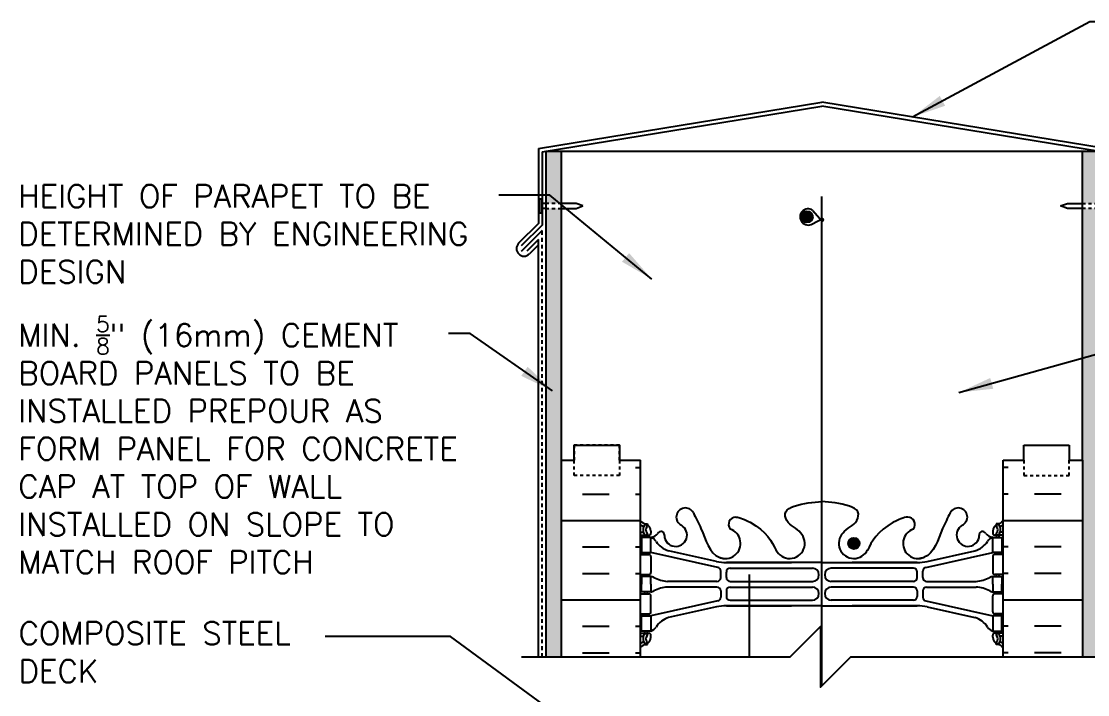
# Model space of a CAD drawing. Header units: inches. Extents: x 250.1 to 306.6, y 242.4 to 324.9.
# Drawn here: x 251.89 to 287.16, y 302.23 to 324.49 of the extents above; entities that cross this region are included whole.
import ezdxf

# ---------------------------------------------------------------- set-up
doc = ezdxf.new("R2010")
doc.units = ezdxf.units.IN
doc.header["$LTSCALE"] = 0.5
doc.header["$MEASUREMENT"] = 0
doc.linetypes.add('DASHED2', pattern=[0.375, 0.25, -0.125])
doc.linetypes.add('HIDDEN2', pattern=[0.1875, 0.125, -0.0625])
for name, color, linetype in [('HATCH', 12, 'Continuous'), ('line25', 2, 'Continuous'), ('LINE3', 3, 'Continuous'), ('LINE50', 5, 'Continuous'), ('LINE9', 9, 'Continuous'), ('TEXT', 4, 'Continuous'), ('Web_Edge', 9, 'Continuous')]:
    doc.layers.add(name, color=color, linetype=linetype)
doc.styles.add('DIM', font='romans.shx', dxfattribs={"width": 0.7})
doc.styles.add('ROMANS', font='romans.shx', dxfattribs={"height": 1.125})
doc.styles.get("Standard").update_dxf_attribs({"font": 'romans.shx', "height": 1.125})
doc.dimstyles.new('ext', dxfattribs={"dimscale": 12, "dimtxt": 0.09375, "dimasz": 0.09375, "dimexe": 0.09375, "dimexo": 0.0625, "dimgap": 0.0625, "dimtad": 0, "dimjust": 1, "dimdec": 1, "dimzin": 3, "dimdsep": 46, "dimlunit": 4, "dimtxsty": 'DIM', "dimcen": 0.09, "dimdle": 0.09375, "dimclrt": 4, "dimadec": 0, "dimazin": 0, "dimtfac": 1, "dimtdec": 1, "dimtmove": 2, "dimatfit": 3, "dimfxl": 1, "dimfrac": 2, "dimtolj": 1, "dimtzin": 0, "dimarcsym": 0})
doc.dimstyles.new('ext_12', dxfattribs={"dimscale": 12, "dimtxt": 0.09375, "dimasz": 0.09375, "dimexe": 0.09375, "dimexo": 0.0625, "dimgap": 0.0625, "dimtad": 1, "dimdec": 1, "dimzin": 3, "dimdsep": 46, "dimlunit": 4, "dimtxsty": 'DIM', "dimcen": 0.09, "dimdle": 0.09375, "dimclrt": 4, "dimadec": 0, "dimazin": 0, "dimtfac": 1, "dimtdec": 1, "dimtmove": 2, "dimatfit": 3, "dimfxl": 1, "dimfrac": 2, "dimtolj": 1, "dimtzin": 0, "dimarcsym": 0})

msp = doc.modelspace()

# ---------------------------------------------------------------- hatches: boundary and pattern name
at = {"layer": 'HATCH'}
h = msp.add_hatch(dxfattribs=at)
h.set_pattern_fill('AR-SAND', color=256, scale=0.25, style=0)
h.set_pattern_definition([(37.5, (269.5189, 297.0386), (-0.0157483, 0.481706), [0, -0.38, 0, -0.425, 0, -0.40625]), (7.5, (269.5189, 297.0386), (0.442444, 0.705537), [0, -0.205, 0, -0.3425, 0, -0.13125]), (327.5, (269.2114, 297.0386), (0.7785355, 0.001415), [0, -0.125, 0, -0.45, 0, -0.5875]), (317.5, (269.2114, 297.0386), (0.751532, 0.219419), [0, -0.0625, 0, -0.295, 0, -0.3375])])
h.paths.add_polyline_path([(269.745, 300.976), (269.245, 300.976), (269.245, 291.476), (269.745, 291.476)])
h.paths.add_polyline_path([(269.245, 318.306), (269.245, 303.478), (269.745, 303.478), (269.745, 309.976), (269.745, 318.306)])
h.paths.add_polyline_path([(269.745, 320.202), (269.245, 320.202), (269.245, 318.468), (269.745, 318.468)])
h.paths.add_polyline_path([(269.745, 272.419), (269.745, 272.132), (269.245, 272.132), (269.245, 285.917), (269.245, 289.976), (269.745, 289.976)])
h = msp.add_hatch(dxfattribs=at)
h.set_pattern_fill('AR-SAND', color=256, scale=0.25, style=0)
h.set_pattern_definition([(37.5, (287.2253, 295.21123), (-0.0157483, 0.481706), [0, -0.38, 0, -0.425, 0, -0.40625]), (7.5, (287.2253, 295.2112), (0.442444, 0.705537), [0, -0.205, 0, -0.3425, 0, -0.13125]), (327.5, (286.9178, 295.21123), (0.7785355, 0.001415), [0, -0.125, 0, -0.45, 0, -0.5875]), (317.5, (286.9178, 295.2112), (0.751532, 0.219419), [0, -0.0625, 0, -0.295, 0, -0.3375])])
h.paths.add_polyline_path([(287.495, 300.976), (286.995, 300.976), (286.995, 291.476), (287.495, 291.476)])
h.paths.add_polyline_path([(287.495, 318.306), (286.995, 318.306), (286.995, 309.976), (286.995, 303.478), (287.495, 303.478)])
h.paths.add_polyline_path([(287.495, 320.202), (286.995, 320.202), (286.995, 318.468), (287.495, 318.468)])
h.paths.add_polyline_path([(286.995, 272.419), (286.995, 272.132), (287.495, 272.132), (287.495, 285.917), (287.495, 289.976), (286.995, 289.976)])
h = msp.add_hatch(dxfattribs=at)
h.set_pattern_fill('INSUL', color=256, scale=7, style=0)
h.set_pattern_definition([(0, (-2653.792, 706.985), (0, -2.625), []), (0, (-2653.792, 706.11), (0, -2.625), [0.875, -0.875]), (0, (-2653.792, 705.235), (0, -2.625), [0.875, -0.875])])
h.paths.add_polyline_path([(269.745, 303.476), (272.37, 303.476), (272.37, 309.976), (271.682, 309.976), (271.682, 309.476), (270.182, 309.476), (270.182, 309.976), (269.745, 309.976)])
h = msp.add_hatch(dxfattribs=at)
h.set_pattern_fill('INSUL', color=256, scale=7, style=0)
h.set_pattern_definition([(180, (3210.5312, 706.985), (0, -2.625), []), (180, (3210.5312, 706.11), (0, -2.625), [0.875, -0.875]), (180, (3210.5312, 705.235), (0, -2.625), [0.875, -0.875])])
h.paths.add_polyline_path([(284.37, 303.476), (286.995, 303.476), (286.995, 309.976), (286.557, 309.976), (286.557, 309.476), (285.057, 309.476), (285.057, 309.976), (284.37, 309.976)])
at = {"layer": 'LINE3'}
msp.add_hatch(color=256, dxfattribs=at).paths.add_polyline_path([(278.067, 318.026, 1), (277.692, 318.026, 1)])
h = msp.add_hatch(color=256, dxfattribs=at)
h.paths.add_polyline_path([(279.616, 307.262, 0.831395), (279.248, 307.262)])
h.paths.add_polyline_path([(279.62, 307.228, 0.045935), (279.616, 307.262), (279.248, 307.262, 0.045935), (279.245, 307.228, 1)])

# ---------------------------------------------------------------- linework, layer by layer
at = {"layer": 'HATCH', "color": 6}
for p, q in [((268.995, 320.288), (278.37, 321.819)), ((287.745, 320.288), (278.37, 321.819)), ((268.995, 320.288), (268.995, 317.806)), ((268.995, 317.806), (268.343, 317.154)), ((268.995, 317.275), (268.608, 316.889)), ((268.995, 317.099), (268.696, 316.8))]:
    msp.add_line(p, q, dxfattribs=at)
at = {"layer": 'HATCH'}
for p, q in [((269.12, 320.182), (278.37, 321.692)), ((287.62, 320.182), (278.37, 321.692)), ((269.12, 320.182), (269.12, 317.754)), ((269.245, 318.468), (269.12, 318.468)), ((269.245, 318.306), (269.12, 318.306)), ((269.12, 317.577), (268.429, 316.886)), ((269.12, 317.754), (268.431, 317.066)), ((268.995, 303.478), (268.995, 317.275))]:
    msp.add_line(p, q, dxfattribs=at)
at = {"layer": 'HATCH', "linetype": 'HIDDEN2'}
for p, q in [((269.745, 318.468), (269.245, 318.468)), ((269.245, 318.306), (269.745, 318.306)), ((286.995, 318.468), (287.495, 318.468)), ((287.495, 318.306), (286.995, 318.306))]:
    msp.add_line(p, q, dxfattribs=at)
at = {"layer": 'HATCH', "linetype": 'Continuous'}
for p, q in [((270.245, 318.468), (269.745, 318.468)), ((269.745, 318.306), (270.246, 318.306)), ((270.469, 318.387), (270.245, 318.468)), ((270.245, 318.306), (270.469, 318.387)), ((286.27, 318.387), (286.494, 318.468)), ((286.494, 318.306), (286.27, 318.387)), ((286.995, 318.306), (286.493, 318.306)), ((286.494, 318.468), (286.995, 318.468))]:
    msp.add_line(p, q, dxfattribs=at)
at = {"layer": 'HATCH'}
msp.add_lwpolyline([(269.12, 318.159), (269.12, 318.615), (269.035, 318.615), (269.035, 318.159)], close=True, dxfattribs=at)
at = {"layer": 'HATCH', "color": 6}
msp.add_arc((268.52, 316.977), 0.25, 135, 315, dxfattribs=at)
at = {"layer": 'line25'}
for p, q in [((269.745, 320.202), (269.745, 309.976)), ((269.745, 320.202), (286.995, 320.202)), ((286.995, 309.976), (286.995, 320.202)), ((278.073, 318.241), (278.37, 317.899)), ((278.057, 317.797), (278.37, 317.956)), ((272.37, 303.478), (272.37, 309.976)), ((284.37, 303.478), (284.37, 309.976))]:
    msp.add_line(p, q, dxfattribs=at)
for centre, radius, start, end in [((277.917, 318.024), 0.267, 54.3831, 302.2172), ((278.393, 317.927), 0.0369, 230.6206, 129.3794)]:
    msp.add_arc(centre, radius, start, end, dxfattribs=at)
at = {"layer": 'LINE3'}
for p, q in [((278.37, 302.522), (278.37, 318.702)), ((275.974, 303.478), (275.974, 306.195))]:
    msp.add_line(p, q, dxfattribs=at)
for centre in [(277.88, 318.026), (279.432, 307.228)]:
    msp.add_circle(centre, 0.188, dxfattribs=at)
at = {"layer": 'LINE50', "color": 9, "linetype": 'DASHED2'}
msp.add_line((269.12, 303.478), (269.12, 317.577), dxfattribs=at)
at = {"layer": 'LINE50'}
for p, q in [((285.057, 309.976), (285.057, 310.476)), ((285.057, 310.476), (286.557, 310.476)), ((286.557, 310.476), (286.557, 309.976)), ((269.745, 309.976), (269.745, 303.478)), ((284.37, 309.976), (285.057, 309.976)), ((284.37, 309.976), (285.057, 309.976)), ((286.557, 309.976), (286.995, 309.976)), ((286.557, 309.976), (286.995, 309.976)), ((286.995, 309.976), (286.995, 303.478))]:
    msp.add_line(p, q, dxfattribs=at)
msp.add_lwpolyline([(269.745, 309.976), (270.182, 309.976), (270.182, 310.476), (271.682, 310.476), (271.682, 309.976), (272.37, 309.976)], dxfattribs=at)
at = {"layer": 'LINE9'}
for p, q in [((269.245, 320.202), (269.245, 303.478)), ((269.245, 320.202), (269.745, 320.202)), ((286.995, 320.202), (287.495, 320.202))]:
    msp.add_line(p, q, dxfattribs=at)
at = {"layer": 'LINE9', "linetype": 'DASHED2', "ltscale": 0.15}
for p, q in [((285.057, 309.976), (285.057, 309.976)), ((285.057, 309.976), (285.057, 309.476)), ((286.557, 309.476), (286.557, 309.976)), ((286.557, 309.976), (286.557, 309.976)), ((285.057, 309.476), (286.557, 309.476))]:
    msp.add_line(p, q, dxfattribs=at)
for points in [[(271.682, 309.976), (271.682, 309.976), (271.682, 310.476), (270.182, 310.476), (270.182, 309.976), (270.182, 309.976)], [(285.057, 309.976), (285.057, 309.976), (285.057, 310.476), (286.557, 310.476), (286.557, 309.976), (286.557, 309.976)], [(271.682, 309.976), (271.682, 309.976), (271.682, 309.476), (270.182, 309.476), (270.182, 309.976), (270.182, 309.976)]]:
    msp.add_lwpolyline(points, dxfattribs=at)
at = {"layer": 'LINE9'}
msp.add_lwpolyline([(268.432, 303.478), (277.326, 303.478), (278.326, 304.478), (278.326, 302.478), (279.326, 303.478), (288.219, 303.478)], dxfattribs=at)
at = {"layer": 'Web_Edge'}
for p, q in [((272.37, 307.599), (272.447, 307.599)), ((272.516, 307.878), (272.606, 307.878)), ((272.606, 307.878), (272.606, 307.837)), ((272.716, 307.629), (272.716, 307.562)), ((284.024, 307.629), (284.024, 307.562)), ((284.224, 307.878), (284.134, 307.878)), ((284.134, 307.878), (284.134, 307.837)), ((284.37, 307.599), (284.292, 307.599)), ((272.37, 307.499), (272.653, 307.499)), ((272.516, 307.499), (272.516, 307.429)), ((272.606, 307.499), (272.606, 307.429)), ((284.37, 307.499), (284.086, 307.499)), ((284.134, 307.499), (284.134, 307.429)), ((284.224, 307.499), (284.224, 307.429)), ((272.37, 306.859), (272.653, 306.859)), ((272.516, 306.929), (272.516, 306.859)), ((272.606, 306.929), (272.606, 306.859)), ((274.928, 306.433), (272.711, 306.929)), ((274.885, 306.631), (273.304, 306.984)), ((281.811, 306.433), (284.029, 306.929)), ((281.854, 306.631), (283.435, 306.984)), ((284.37, 306.859), (284.086, 306.859)), ((284.134, 306.929), (284.134, 306.859)), ((284.224, 306.929), (284.224, 306.859)), ((272.716, 306.797), (272.716, 306.262)), ((275.212, 306.595), (277.37, 306.595)), ((278.37, 306.595), (275.212, 306.595)), ((278.37, 306.595), (281.527, 306.595)), ((281.527, 306.595), (279.37, 306.595)), ((284.024, 306.797), (284.024, 306.262)), ((272.37, 306.199), (272.653, 306.199)), ((272.516, 306.199), (272.516, 306.129)), ((272.606, 306.199), (272.606, 306.129)), ((275.026, 306.099), (275.026, 306.311)), ((275.213, 306.099), (275.213, 306.283)), ((275.338, 306.408), (278.058, 306.408)), ((281.401, 306.408), (278.682, 306.408)), ((281.526, 306.099), (281.526, 306.283)), ((281.713, 306.099), (281.713, 306.311)), ((284.37, 306.199), (284.086, 306.199)), ((284.134, 306.199), (284.134, 306.129)), ((284.224, 306.199), (284.224, 306.129)), ((274.901, 305.974), (273.263, 305.974)), ((275.338, 305.974), (278.058, 305.974)), ((281.401, 305.974), (278.682, 305.974)), ((281.838, 305.974), (283.476, 305.974)), ((272.37, 305.559), (272.653, 305.559)), ((272.516, 305.559), (272.516, 305.629)), ((272.606, 305.559), (272.606, 305.629)), ((272.716, 304.962), (272.716, 305.497)), ((274.901, 305.785), (273.263, 305.785)), ((275.026, 305.66), (275.026, 305.448)), ((275.213, 305.659), (275.213, 305.475)), ((275.338, 305.784), (278.058, 305.784)), ((281.401, 305.784), (278.682, 305.784)), ((281.526, 305.659), (281.526, 305.475)), ((281.713, 305.66), (281.713, 305.448)), ((281.838, 305.785), (283.476, 305.785)), ((284.024, 304.962), (284.024, 305.497)), ((284.37, 305.559), (284.086, 305.559)), ((284.134, 305.559), (284.134, 305.629)), ((284.224, 305.559), (284.224, 305.629)), ((274.928, 305.326), (272.711, 304.829)), ((274.885, 305.128), (273.304, 304.775)), ((275.212, 305.164), (277.37, 305.164)), ((278.37, 305.164), (275.212, 305.164)), ((275.338, 305.35), (278.058, 305.35)), ((278.37, 305.164), (281.527, 305.164)), ((281.401, 305.35), (278.682, 305.35)), ((281.527, 305.164), (279.37, 305.164)), ((281.811, 305.326), (284.029, 304.829)), ((281.854, 305.128), (283.435, 304.775)), ((272.37, 304.899), (272.653, 304.899)), ((272.516, 304.829), (272.516, 304.899)), ((272.606, 304.829), (272.606, 304.899)), ((284.37, 304.899), (284.086, 304.899)), ((284.134, 304.829), (284.134, 304.899)), ((284.224, 304.829), (284.224, 304.899)), ((272.37, 304.259), (272.653, 304.259)), ((272.37, 304.159), (272.447, 304.159)), ((272.516, 304.259), (272.516, 304.329)), ((272.606, 304.259), (272.606, 304.329)), ((272.716, 304.129), (272.716, 304.197)), ((284.024, 304.129), (284.024, 304.197)), ((284.37, 304.259), (284.086, 304.259)), ((284.134, 304.259), (284.134, 304.329)), ((284.224, 304.259), (284.224, 304.329)), ((284.37, 304.159), (284.292, 304.159)), ((272.516, 303.881), (272.606, 303.881)), ((272.606, 303.881), (272.606, 303.922)), ((284.134, 303.881), (284.134, 303.922)), ((284.224, 303.881), (284.134, 303.881))]:
    msp.add_line(p, q, dxfattribs=at)
for points in [[(272.411, 306.929), (272.711, 306.929), (272.711, 307.429), (272.411, 307.429)], [(284.329, 306.929), (284.029, 306.929), (284.029, 307.429), (284.329, 307.429)], [(272.411, 304.829), (272.711, 304.829), (272.711, 304.329), (272.411, 304.329)], [(284.329, 304.829), (284.029, 304.829), (284.029, 304.329), (284.329, 304.329)]]:
    msp.add_lwpolyline(points, close=True, dxfattribs=at)
for points in [[(272.711, 305.879), (272.711, 306.129), (272.411, 306.129), (272.411, 305.879)], [(272.711, 305.879), (272.711, 305.629), (272.411, 305.629), (272.411, 305.879)], [(284.029, 305.879), (284.029, 306.129), (284.329, 306.129), (284.329, 305.879)], [(284.029, 305.879), (284.029, 305.629), (284.329, 305.629), (284.329, 305.879)]]:
    msp.add_lwpolyline(points, dxfattribs=at)
for centre, radius, start, end in [((273.856, 308.1), 0.3, 27.597, 243.9425), ((282.884, 308.1), 0.3, 296.0575, 152.403), ((272.716, 308.337), 0.5, 226.2109, 250.5288), ((275.528, 307.853), 0.242, 90, 218.2327), ((281.211, 307.853), 0.242, 321.7673, 90), ((284.024, 308.337), 0.5, 289.4712, 313.7891), ((272.716, 308.337), 0.6, 234.7832, 245.0748), ((272.448, 307.619), 0.0196, 269.4032, 15.4901), ((272.709, 307.684), 0.25, 140.1145, 222.4609), ((272.453, 307.774), 0.021, 343.464, 63.9957), ((272.552, 307.815), 0.045, 321.448, 139.1879), ((272.558, 307.546), 0.045, 222.4609, 42.4609), ((272.466, 307.629), 0.25, 0, 70.5288), ((272.709, 307.684), 0.16, 140.0001, 222.4609), ((273.05, 307.511), 0.113, 347.8156, 154.0569), ((273.536, 307.506), 0.375, 182.9237, 59.8675), ((275.182, 307.228), 0.5, 246.2139, 71.7937), ((277.307, 307.228), 0.5, 204.819, 44.1875), ((279.432, 307.228), 0.5, 135.8125, 335.181), ((281.557, 307.228), 0.5, 108.2063, 293.7861), ((283.204, 307.506), 0.375, 120.1325, 357.0763), ((283.689, 307.511), 0.113, 25.9431, 192.1844), ((284.274, 307.629), 0.25, 109.4712, 180), ((284.181, 307.546), 0.045, 137.5391, 317.5391), ((284.188, 307.815), 0.045, 40.8121, 218.552), ((284.03, 307.684), 0.16, 317.5391, 39.9999), ((284.03, 307.684), 0.25, 317.5391, 39.8855), ((284.286, 307.774), 0.021, 116.0043, 196.536), ((284.291, 307.619), 0.0196, 164.5099, 270.5968), ((284.024, 308.337), 0.6, 294.9252, 305.2168), ((272.653, 307.562), 0.0625, 270, 0), ((272.673, 307.779), 0.352, 276.1291, 321.5331), ((272.588, 307.087), 0.364, 34.9775, 70.3387), ((273.511, 307.698), 0.743, 212.7919, 253.8107), ((283.228, 307.698), 0.743, 286.1893, 327.2081), ((284.066, 307.779), 0.352, 218.4669, 263.8709), ((284.151, 307.087), 0.364, 109.6613, 145.0225), ((284.086, 307.562), 0.0625, 180, 270), ((272.653, 306.797), 0.0625, 0, 90), ((284.086, 306.797), 0.0625, 90, 180), ((275.212, 308.095), 1.5, 257.4135, 270), ((281.527, 308.095), 1.5, 270, 282.5865), ((272.653, 306.262), 0.0625, 270, 0), ((274.901, 306.311), 0.125, 0, 77.3767), ((275.338, 306.283), 0.125, 90, 180), ((278.058, 306.191), 0.217, 270, 90), ((278.682, 306.191), 0.217, 90, 270), ((281.401, 306.283), 0.125, 0, 90), ((281.838, 306.311), 0.125, 102.6233, 180), ((284.086, 306.262), 0.0625, 180, 270), ((272.706, 305.911), 0.219, 60.4937, 88.92), ((273.352, 307.14), 1.17, 242.6365, 265.6505), ((274.901, 306.099), 0.125, 270, 0), ((275.338, 306.099), 0.125, 180, 270), ((281.401, 306.099), 0.125, 270, 360), ((281.838, 306.099), 0.125, 180, 270), ((283.387, 307.14), 1.17, 274.3495, 297.3635), ((284.033, 305.911), 0.219, 91.08, 119.5063), ((272.653, 305.497), 0.0625, 0, 90), ((272.706, 305.848), 0.219, 271.08, 299.5063), ((273.352, 304.618), 1.17, 94.3495, 117.3635), ((274.901, 305.66), 0.125, 0, 90), ((274.901, 305.448), 0.125, 282.6233, 0), ((275.338, 305.659), 0.125, 90, 180), ((275.338, 305.475), 0.125, 180, 270), ((278.058, 305.567), 0.217, 270, 90), ((278.682, 305.567), 0.217, 90, 270), ((281.401, 305.659), 0.125, 0, 90), ((281.401, 305.475), 0.125, 270, 0), ((281.838, 305.66), 0.125, 90, 180), ((281.838, 305.448), 0.125, 180, 257.3767), ((283.387, 304.618), 1.17, 62.6365, 85.6505), ((284.033, 305.848), 0.219, 240.4937, 268.92), ((284.086, 305.497), 0.0625, 90, 180), ((275.212, 303.664), 1.5, 90, 102.5865), ((281.527, 303.664), 1.5, 77.4135, 90), ((272.653, 304.962), 0.0625, 270, 0), ((273.511, 304.061), 0.743, 106.1893, 147.2081), ((283.228, 304.061), 0.743, 32.7919, 73.8107), ((284.086, 304.962), 0.0625, 180, 270), ((272.588, 304.672), 0.364, 289.6613, 325.0225), ((284.151, 304.672), 0.364, 214.9775, 250.3387), ((272.448, 304.14), 0.0196, 344.5099, 90.5968), ((272.709, 304.075), 0.25, 137.5391, 219.8855), ((272.558, 304.213), 0.045, 317.5391, 137.5391), ((272.709, 304.075), 0.16, 137.5391, 219.9999), ((272.466, 304.129), 0.25, 289.4712, 360), ((272.653, 304.197), 0.0625, 360, 90), ((284.086, 304.197), 0.0625, 90, 180), ((284.274, 304.129), 0.25, 180, 250.5288), ((284.181, 304.213), 0.045, 42.4609, 222.4609), ((284.03, 304.075), 0.16, 320.0001, 42.4609), ((284.03, 304.075), 0.25, 320.1145, 42.4609), ((284.291, 304.14), 0.0196, 89.4032, 195.4901), ((272.716, 303.422), 0.6, 114.9252, 125.2168), ((272.716, 303.422), 0.5, 109.4712, 133.7891), ((272.453, 303.985), 0.021, 296.0043, 16.536), ((272.552, 303.944), 0.045, 220.8121, 38.552), ((284.188, 303.944), 0.045, 141.448, 319.1879), ((284.024, 303.422), 0.5, 46.2109, 70.5288), ((284.286, 303.985), 0.021, 163.464, 243.9957), ((284.024, 303.422), 0.6, 54.7832, 65.0748)]:
    msp.add_arc(centre, radius, start, end, dxfattribs=at)
for points, knots in [([(277.666, 307.576), (277.558, 307.739), (277.198, 307.83), (277.121, 308.326), (277.669, 308.561), (278.073, 308.59), (278.37, 308.611)], [0.229407, 0.229407, 0.229407, 0.229407, 0.844432, 1.128849, 1.464331, 2.389004, 2.389004, 2.389004, 2.389004]), ([(279.074, 307.576), (279.181, 307.739), (279.541, 307.83), (279.618, 308.326), (279.07, 308.561), (278.666, 308.59), (278.37, 308.611)], [0.229407, 0.229407, 0.229407, 0.229407, 0.844432, 1.128849, 1.464331, 2.389004, 2.389004, 2.389004, 2.389004]), ([(274.121, 308.238), (274.207, 308.072), (274.46, 307.582), (274.674, 306.832), (275.084, 306.738), (275.141, 306.73)], [0, 0, 0, 0, 0.579211, 1.703896, 1.875321, 1.875321, 1.875321, 1.875321]), ([(275.528, 308.095), (275.649, 308.097), (276.483, 307.739), (276.722, 307.282), (276.863, 306.999)], [0.038125, 0.038125, 0.038125, 0.038125, 0.320663, 1.258119, 1.258119, 1.258119, 1.258119]), ([(281.211, 308.095), (281.09, 308.097), (280.256, 307.739), (280.017, 307.282), (279.877, 306.999)], [0.038125, 0.038125, 0.038125, 0.038125, 0.320663, 1.258119, 1.258119, 1.258119, 1.258119]), ([(282.618, 308.238), (282.532, 308.072), (282.279, 307.582), (282.065, 306.832), (281.655, 306.738), (281.598, 306.73)], [0, 0, 0, 0, 0.579211, 1.703896, 1.875321, 1.875321, 1.875321, 1.875321])]:
    msp.add_open_spline(points, degree=3, knots=knots, dxfattribs=at)
for points in [[(275.213, 306.104), (275.213, 306.278)], [(281.526, 306.104), (281.526, 306.278)], [(275.213, 305.654), (275.213, 305.48)], [(281.526, 305.654), (281.526, 305.48)]]:
    msp.add_open_spline(points, degree=1, dxfattribs=at)

# ---------------------------------------------------------------- texts
at = {"layer": 'TEXT', "char_height": 0.75, "width": 16.32923, "attachment_point": 4}
for s, insert in [('\\A1;HEIGHT OF PARAPET TO BE DETERMINED BY ENGINEERING DESIGN', (251.796, 317.463)), ('\\A1;MIN. {\\H0.7x;\\S5/8;\\H1.429x;"} (16mm) CEMENT BOARD PANELS TO BE INSTALLED PREPOUR AS FORM PANEL FOR CONCRETE CAP AT TOP OF WALL INSTALLED ON SLOPE TO MATCH ROOF PITCH', (251.796, 310.49))]:
    msp.add_mtext(s, dxfattribs=dict(at, insert=insert))
at = {"layer": 'TEXT', "insert": (251.803, 304.631), "char_height": 0.75, "width": 10.99211, "attachment_point": 1, "style": 'ROMANS'}
msp.add_mtext('COMPOSITE STEEL DECK', dxfattribs=at)

# ---------------------------------------------------------------- leaders
at = {"layer": 'TEXT'}
for points, dimstyle in [([(281.37, 321.329), (287.239, 324.492), (289.567, 324.492)], 'ext'), ([(272.747, 315.97), (269.379, 318.744), (267.682, 318.744)], 'ext'), ([(269.458, 312.277), (266.734, 314.173), (266.024, 314.173)], 'ext'), ([(282.907, 312.219), (289.355, 314.012), (290.751, 314.012)], 'ext'), ([(283.389, 291.476), (266.084, 304.151), (261.94, 304.151)], 'ext_12')]:
    msp.add_leader(points, dimstyle=dimstyle, override={"dimgap": 0.0625, "dimtad": 0}, dxfattribs=at)

doc.saveas('drawing.dxf')
